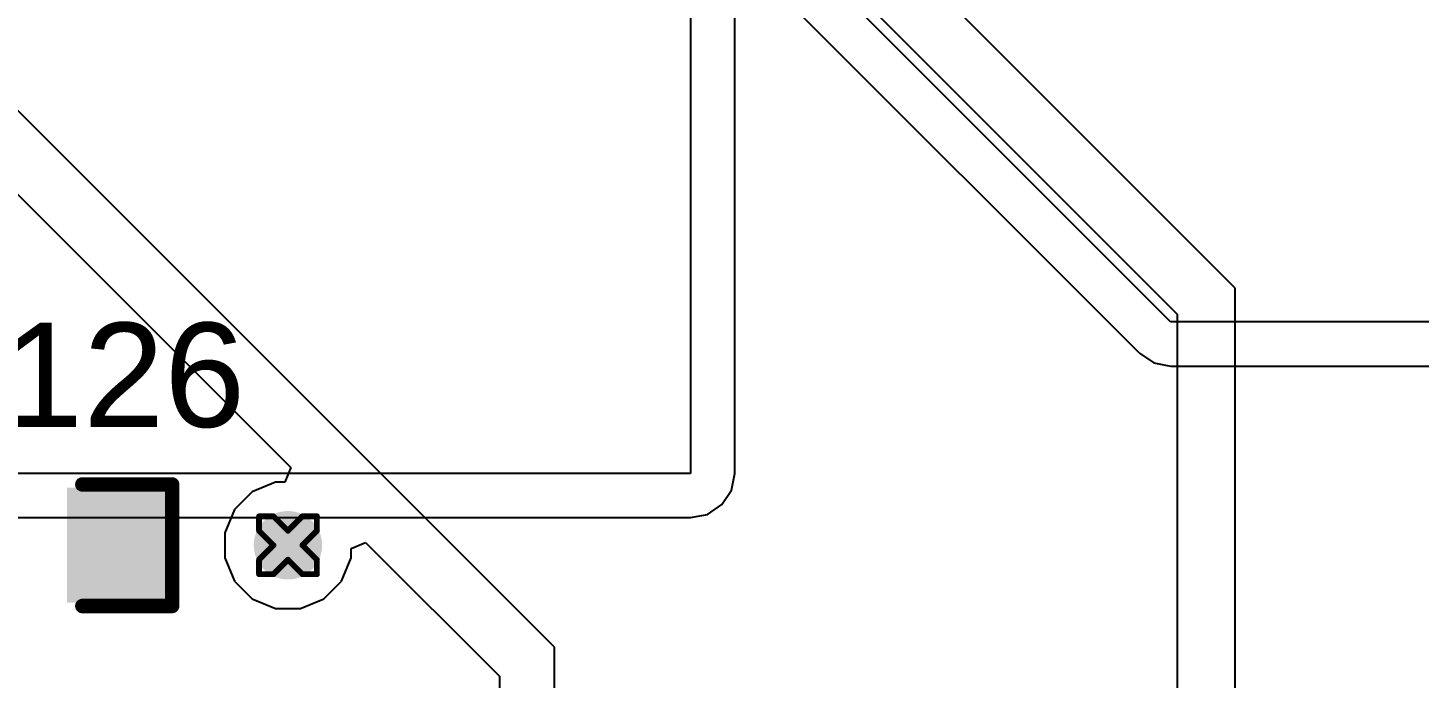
# Model space of a CAD drawing. Header units: inches. Extents: x -11 to 5379, y 0 to 5429.
# Drawn here: x 318.47 to 330.67, y 60.38 to 66.09 of the extents above; entities that cross this region are included whole.
import ezdxf

# ---------------------------------------------------------------- set-up
doc = ezdxf.new("R2010")
doc.units = ezdxf.units.IN
for name, color, linetype in [('Bottom Layer', 5, 'Continuous'), ('Drill Drawing', 1, 'Continuous'), ('GND', 16, 'Continuous'), ('PWR', 76, 'Continuous'), ('Top Layer', 1, 'Continuous'), ('Top Overlay', 2, 'Continuous'), ('Top Paste', 8, 'Continuous'), ('Top Solder', 216, 'Continuous'), ('Via Holes', 16, 'Continuous')]:
    doc.layers.add(name, color=color, linetype=linetype)
doc.styles.add('Arial', font='', dxfattribs={"height": 0.2})
doc.styles.get('Arial').set_extended_font_data('Arial')

# ---------------------------------------------------------------- blocks, each defined once
blk = doc.blocks.new('C___0603_609')
at = {"layer": 'Top Layer'}
for points in [[(-0.381, 0.445), (-0.381, -0.445), (-1.143, -0.445), (-1.143, 0.445)], [(1.143, 0.445), (1.143, -0.445), (0.381, -0.445), (0.381, 0.445)]]:
    blk.add_hatch(color=1, dxfattribs=at).paths.add_polyline_path(points)
at = {"layer": 'Top Paste'}
for points in [[(-0.381, 0.445), (-0.381, -0.445), (-1.143, -0.445), (-1.143, 0.445)], [(1.143, 0.445), (1.143, -0.445), (0.381, -0.445), (0.381, 0.445)]]:
    blk.add_hatch(color=8, dxfattribs=at).paths.add_polyline_path(points)
at = {"layer": 'Top Solder'}
for points in [[(-0.321, 0.504), (-0.321, -0.504), (-1.203, -0.504), (-1.203, 0.504)], [(1.203, 0.504), (1.203, -0.504), (0.321, -0.504), (0.321, 0.504)]]:
    blk.add_hatch(color=216, dxfattribs=at).paths.add_polyline_path(points)
at = {"layer": 'Top Overlay'}
for points in [[(-0.457, 0.533, 0.127, 0.127, 0), (-1.245, 0.533, 0.127, 0.127, 0)], [(-1.245, 0.533, 0.127, 0.127, 0), (-1.245, -0.533, 0.127, 0.127, 0)], [(1.245, 0.533, 0.127, 0.127, 0), (0.457, 0.533, 0.127, 0.127, 0)], [(1.245, 0.533, 0.127, 0.127, 0), (1.245, -0.533, 0.127, 0.127, 0)], [(-0.457, -0.533, 0.127, 0.127, 0), (-1.245, -0.533, 0.127, 0.127, 0)], [(1.245, -0.533, 0.127, 0.127, 0), (0.457, -0.533, 0.127, 0.127, 0)]]:
    blk.add_lwpolyline(points, format="xyseb", dxfattribs=at)
for points in [[(-1.276, 0.533, 0.0635, 0.0635, 1), (-1.213, 0.533, 0.0635, 0.0635, 1)], [(-1.276, 0.533, 0.0635, 0.0635, 1), (-1.213, 0.533, 0.0635, 0.0635, 1)], [(-0.489, 0.533, 0.0635, 0.0635, 1), (-0.425, 0.533, 0.0635, 0.0635, 1)], [(0.425, 0.533, 0.0635, 0.0635, 1), (0.489, 0.533, 0.0635, 0.0635, 1)], [(1.213, 0.533, 0.0635, 0.0635, 1), (1.276, 0.533, 0.0635, 0.0635, 1)], [(1.213, 0.533, 0.0635, 0.0635, 1), (1.276, 0.533, 0.0635, 0.0635, 1)], [(-1.276, -0.533, 0.0635, 0.0635, 1), (-1.213, -0.533, 0.0635, 0.0635, 1)], [(-1.276, -0.533, 0.0635, 0.0635, 1), (-1.213, -0.533, 0.0635, 0.0635, 1)], [(-0.489, -0.533, 0.0635, 0.0635, 1), (-0.425, -0.533, 0.0635, 0.0635, 1)], [(0.425, -0.533, 0.0635, 0.0635, 1), (0.489, -0.533, 0.0635, 0.0635, 1)], [(1.213, -0.533, 0.0635, 0.0635, 1), (1.276, -0.533, 0.0635, 0.0635, 1)], [(1.213, -0.533, 0.0635, 0.0635, 1), (1.276, -0.533, 0.0635, 0.0635, 1)]]:
    blk.add_lwpolyline(points, format="xyseb", close=True, dxfattribs=at)

msp = doc.modelspace()

# ---------------------------------------------------------------- hatches: boundary and pattern name
at = {"layer": 'Bottom Layer'}
h = msp.add_hatch(color=5, dxfattribs=at)
edge = h.paths.add_edge_path()
edge.add_arc((320.751, 61.549), 0.3, 0, 360)
at = {"layer": 'GND'}
h = msp.add_hatch(color=16, dxfattribs=at)
edge = h.paths.add_edge_path()
edge.add_arc((320.751, 61.549), 0.3, 0, 360)
at = {"layer": 'PWR'}
h = msp.add_hatch(color=76, dxfattribs=at)
edge = h.paths.add_edge_path()
edge.add_arc((320.751, 61.549), 0.3, 0, 360)
at = {"layer": 'Top Layer'}
h = msp.add_hatch(color=1, dxfattribs=at)
edge = h.paths.add_edge_path()
edge.add_arc((320.751, 61.549), 0.3, 0, 360)
at = {"layer": 'Via Holes'}
h = msp.add_hatch(color=7, dxfattribs=at)
edge = h.paths.add_edge_path()
edge.add_arc((320.751, 61.549), 0.15, 0, 360)

# ---------------------------------------------------------------- linework, layer by layer
at = {"layer": 'Drill Drawing'}
for points in [[(320.497, 61.676, 0.0508, 0.0508, 0), (320.497, 61.803, 0.0508, 0.0508, 0)], [(320.497, 61.803, 0.0508, 0.0508, 0), (320.624, 61.803, 0.0508, 0.0508, 0)], [(320.624, 61.803, 0.0508, 0.0508, 0), (320.751, 61.676, 0.0508, 0.0508, 0)], [(320.751, 61.676, 0.0508, 0.0508, 0), (320.878, 61.803, 0.0508, 0.0508, 0)], [(320.878, 61.803, 0.0508, 0.0508, 0), (321.005, 61.803, 0.0508, 0.0508, 0)], [(321.005, 61.676, 0.0508, 0.0508, 0), (321.005, 61.803, 0.0508, 0.0508, 0)], [(320.497, 61.676, 0.0508, 0.0508, 0), (320.624, 61.549, 0.0508, 0.0508, 0)], [(320.878, 61.549, 0.0508, 0.0508, 0), (321.005, 61.676, 0.0508, 0.0508, 0)], [(320.497, 61.422, 0.0508, 0.0508, 0), (320.624, 61.549, 0.0508, 0.0508, 0)], [(320.878, 61.549, 0.0508, 0.0508, 0), (321.005, 61.422, 0.0508, 0.0508, 0)], [(320.497, 61.295, 0.0508, 0.0508, 0), (320.497, 61.422, 0.0508, 0.0508, 0)], [(320.624, 61.295, 0.0508, 0.0508, 0), (320.751, 61.422, 0.0508, 0.0508, 0)], [(320.751, 61.422, 0.0508, 0.0508, 0), (320.878, 61.295, 0.0508, 0.0508, 0)], [(321.005, 61.295, 0.0508, 0.0508, 0), (321.005, 61.422, 0.0508, 0.0508, 0)], [(320.497, 61.295, 0.0508, 0.0508, 0), (320.624, 61.295, 0.0508, 0.0508, 0)], [(320.878, 61.295, 0.0508, 0.0508, 0), (321.005, 61.295, 0.0508, 0.0508, 0)]]:
    msp.add_lwpolyline(points, format="xyseb", dxfattribs=at)
for points in [[(320.485, 61.803, 0.0254, 0.0254, 1), (320.51, 61.803, 0.0254, 0.0254, 1)], [(320.485, 61.803, 0.0254, 0.0254, 1), (320.51, 61.803, 0.0254, 0.0254, 1)], [(320.611, 61.803, 0.0254, 0.0254, 1), (320.637, 61.803, 0.0254, 0.0254, 1)], [(320.611, 61.803, 0.0254, 0.0254, 1), (320.637, 61.803, 0.0254, 0.0254, 1)], [(320.865, 61.803, 0.0254, 0.0254, 1), (320.891, 61.803, 0.0254, 0.0254, 1)], [(320.865, 61.803, 0.0254, 0.0254, 1), (320.891, 61.803, 0.0254, 0.0254, 1)], [(320.992, 61.803, 0.0254, 0.0254, 1), (321.018, 61.803, 0.0254, 0.0254, 1)], [(320.992, 61.803, 0.0254, 0.0254, 1), (321.018, 61.803, 0.0254, 0.0254, 1)], [(320.485, 61.676, 0.0254, 0.0254, 1), (320.51, 61.676, 0.0254, 0.0254, 1)], [(320.485, 61.676, 0.0254, 0.0254, 1), (320.51, 61.676, 0.0254, 0.0254, 1)], [(320.738, 61.676, 0.0254, 0.0254, 1), (320.764, 61.676, 0.0254, 0.0254, 1)], [(320.738, 61.676, 0.0254, 0.0254, 1), (320.764, 61.676, 0.0254, 0.0254, 1)], [(320.992, 61.676, 0.0254, 0.0254, 1), (321.018, 61.676, 0.0254, 0.0254, 1)], [(320.992, 61.676, 0.0254, 0.0254, 1), (321.018, 61.676, 0.0254, 0.0254, 1)], [(320.611, 61.549, 0.0254, 0.0254, 1), (320.637, 61.549, 0.0254, 0.0254, 1)], [(320.611, 61.549, 0.0254, 0.0254, 1), (320.637, 61.549, 0.0254, 0.0254, 1)], [(320.865, 61.549, 0.0254, 0.0254, 1), (320.891, 61.549, 0.0254, 0.0254, 1)], [(320.865, 61.549, 0.0254, 0.0254, 1), (320.891, 61.549, 0.0254, 0.0254, 1)], [(320.485, 61.422, 0.0254, 0.0254, 1), (320.51, 61.422, 0.0254, 0.0254, 1)], [(320.485, 61.422, 0.0254, 0.0254, 1), (320.51, 61.422, 0.0254, 0.0254, 1)], [(320.738, 61.422, 0.0254, 0.0254, 1), (320.764, 61.422, 0.0254, 0.0254, 1)], [(320.738, 61.422, 0.0254, 0.0254, 1), (320.764, 61.422, 0.0254, 0.0254, 1)], [(320.992, 61.422, 0.0254, 0.0254, 1), (321.018, 61.422, 0.0254, 0.0254, 1)], [(320.992, 61.422, 0.0254, 0.0254, 1), (321.018, 61.422, 0.0254, 0.0254, 1)], [(320.485, 61.295, 0.0254, 0.0254, 1), (320.51, 61.295, 0.0254, 0.0254, 1)], [(320.485, 61.295, 0.0254, 0.0254, 1), (320.51, 61.295, 0.0254, 0.0254, 1)], [(320.611, 61.295, 0.0254, 0.0254, 1), (320.637, 61.295, 0.0254, 0.0254, 1)], [(320.611, 61.295, 0.0254, 0.0254, 1), (320.637, 61.295, 0.0254, 0.0254, 1)], [(320.865, 61.295, 0.0254, 0.0254, 1), (320.891, 61.295, 0.0254, 0.0254, 1)], [(320.865, 61.295, 0.0254, 0.0254, 1), (320.891, 61.295, 0.0254, 0.0254, 1)], [(320.992, 61.295, 0.0254, 0.0254, 1), (321.018, 61.295, 0.0254, 0.0254, 1)], [(320.992, 61.295, 0.0254, 0.0254, 1), (321.018, 61.295, 0.0254, 0.0254, 1)]]:
    msp.add_lwpolyline(points, format="xyseb", close=True, dxfattribs=at)
at = {"layer": 'GND'}
for p, q in [((324.282, 74.041), (324.282, 62.179)), ((324.67, 62.179), (324.67, 74.041)), ((324.282, 62.179), (314.528, 62.179)), ((324.641, 62.031), (324.67, 62.179)), ((324.556, 61.905), (324.641, 62.031)), ((324.43, 61.82), (324.556, 61.905)), ((314.917, 61.791), (324.282, 61.791)), ((324.282, 61.791), (324.43, 61.82))]:
    msp.add_line(p, q, dxfattribs=at)
at = {"layer": 'PWR'}
for p, q in [((329.057, 63.805), (322.284, 70.578)), ((323.239, 68.887), (328.549, 63.576)), ((323.088, 60.655), (316.941, 66.802)), ((316.281, 66.726), (320.777, 62.23)), ((329.057, 37.795), (329.057, 63.805)), ((328.549, 63.576), (328.549, 37.592)), ((320.777, 62.23), (320.724, 62.103)), ((320.437, 62.018), (320.282, 61.863)), ((320.641, 62.103), (320.437, 62.018)), ((320.724, 62.103), (320.641, 62.103)), ((320.282, 61.863), (320.197, 61.659)), ((320.197, 61.659), (320.197, 61.439)), ((321.305, 61.522), (321.432, 61.574)), ((321.305, 61.439), (321.305, 61.522)), ((321.432, 61.574), (322.605, 60.401)), ((320.197, 61.439), (320.282, 61.235)), ((321.221, 61.235), (321.305, 61.439)), ((320.282, 61.235), (320.437, 61.079)), ((321.065, 61.079), (321.221, 61.235)), ((320.437, 61.079), (320.641, 60.995)), ((320.861, 60.995), (321.065, 61.079)), ((320.641, 60.995), (320.861, 60.995)), ((323.088, 28.457), (323.088, 60.655)), ((322.605, 60.401), (322.605, 34.706))]:
    msp.add_line(p, q, dxfattribs=at)
at = {"layer": 'Top Layer'}
for p, q in [((328.492, 63.508), (324.612, 67.388)), ((324.337, 67.113), (328.218, 63.233)), ((336.495, 63.508), (328.492, 63.508)), ((328.218, 63.233), (328.344, 63.149)), ((328.344, 63.149), (328.492, 63.119)), ((328.492, 63.119), (336.334, 63.119))]:
    msp.add_line(p, q, dxfattribs=at)

# ---------------------------------------------------------------- block references
at = {"rotation": 180}
msp.add_blockref('C___0603_609', (318.491, 61.549), dxfattribs=at)

# ---------------------------------------------------------------- texts
at = {"layer": 'Top Overlay', "style": 'Arial'}
msp.add_text('C126', height=0.9144, dxfattribs=at).set_placement((317.323, 62.586))

doc.saveas('drawing.dxf')
